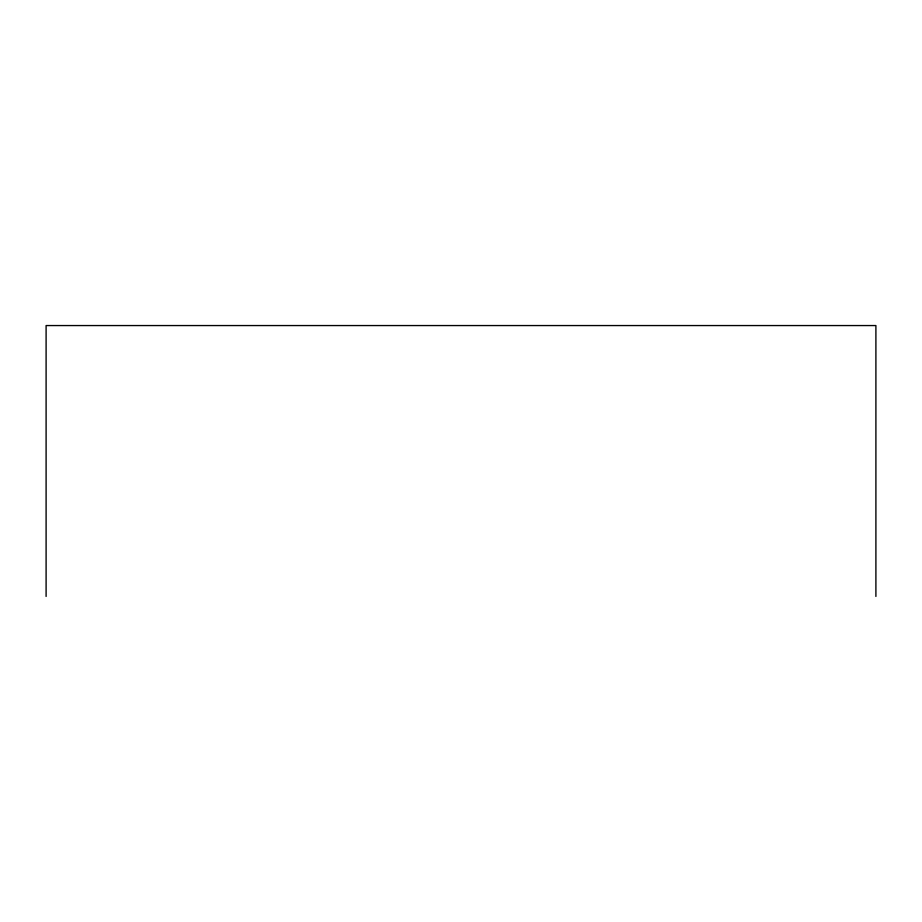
<?xml version="1.0" encoding="UTF-8"?>
<svg xmlns="http://www.w3.org/2000/svg" width="922" height="922" viewBox="0 0 922 922"><rect width="100%" height="100%" fill="white"/><g stroke="black" fill="none" stroke-linecap="round" stroke-linejoin="round"><path stroke-width="1.38" d="M875.9 596.442L875.9 325.558L46.1 325.558L46.1 596.442"/></g></svg>
